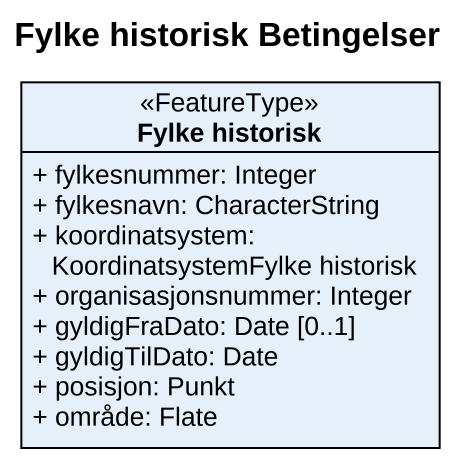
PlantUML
@startuml
title Fylke historisk Betingelser
hide circle
hide empty members
skinparam classAttributeIconSize 0
class "Fylke historisk" as Fylke_historisk <<FeatureType>> {
  + fylkesnummer: Integer
  + fylkesnavn: CharacterString
  + koordinatsystem: KoordinatsystemFylke historisk
  + organisasjonsnummer: Integer
  + gyldigFraDato: Date [0..1]
  + gyldigTilDato: Date
  + posisjon: Punkt
  + område: Flate
}
@enduml
